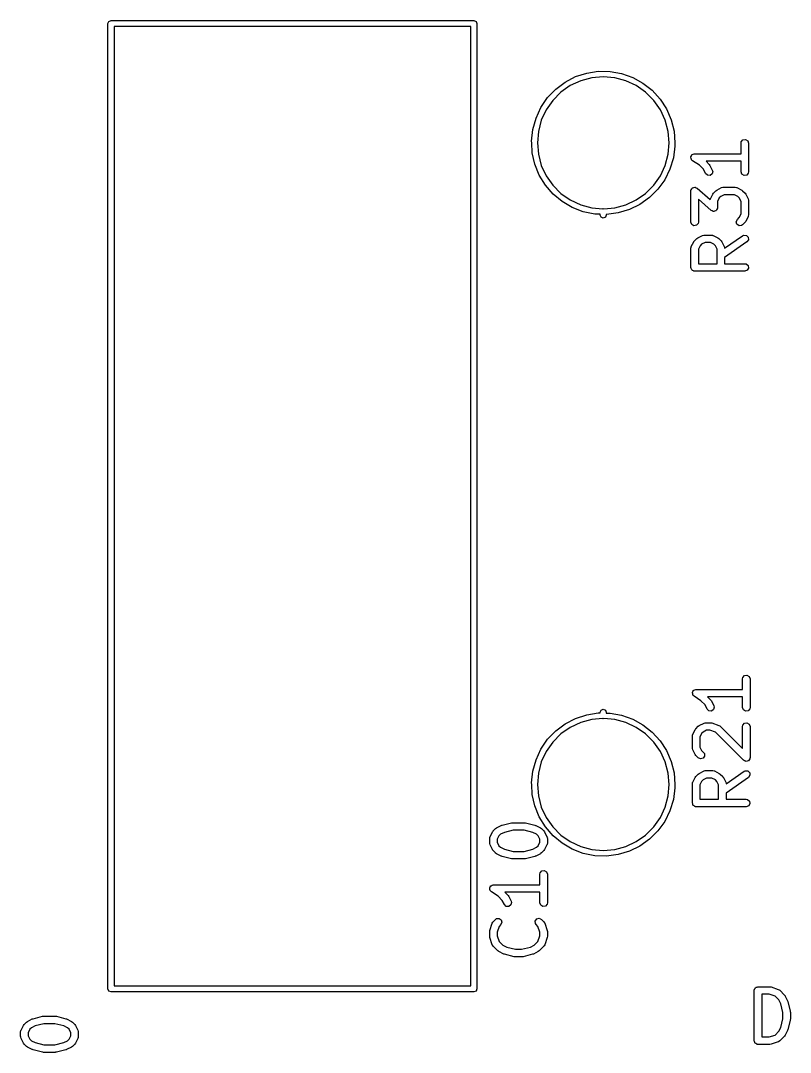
# Model space of a CAD drawing. Extents: x 10 to 287, y -200 to -10.
# Drawn here: x 170.88 to 186.23, y -79.68 to -59.12 of the extents above; entities that cross this region are included whole.
import ezdxf

# ---------------------------------------------------------------- set-up
doc = ezdxf.new("R2010")
doc.units = 0
doc.layers.add('BLACK', color=7, linetype='CONTINUOUS')

msp = doc.modelspace()

# ---------------------------------------------------------------- linework, layer by layer
at = {"layer": 'BLACK', "linetype": 'CONTINUOUS'}
for p, q in [((172.62, -59.18), (172.638, -59.1376)), ((172.62, -78.42), (172.62, -59.18)), ((172.638, -59.1376), (172.68, -59.12)), ((172.68, -59.12), (179.92, -59.12)), ((179.92, -59.12), (179.962, -59.1376)), ((179.962, -59.1376), (179.98, -59.18)), ((179.98, -59.18), (179.98, -78.42)), ((172.74, -59.24), (172.74, -78.36)), ((179.86, -59.24), (172.74, -59.24)), ((179.86, -78.36), (179.86, -59.24)), ((181.738, -60.3449), (181.946, -60.2367)), ((181.946, -60.2367), (182.169, -60.1639)), ((182.169, -60.1639), (182.4, -60.1285)), ((182.5, -60.24), (182.272, -60.26)), ((182.4, -60.1285), (182.635, -60.1313)), ((182.728, -60.26), (182.5, -60.24)), ((182.635, -60.1313), (182.865, -60.1724)), ((182.865, -60.1724), (183.086, -60.2507)), ((183.086, -60.2507), (183.291, -60.3639)), ((181.551, -60.4856), (181.738, -60.3449)), ((181.842, -60.4162), (181.655, -60.5476)), ((182.05, -60.3193), (181.842, -60.4162)), ((182.272, -60.26), (182.05, -60.3193)), ((182.95, -60.3193), (182.728, -60.26)), ((183.158, -60.4162), (182.95, -60.3193)), ((183.345, -60.5476), (183.158, -60.4162)), ((183.291, -60.3639), (183.475, -60.5092)), ((181.257, -60.8487), (181.389, -60.6551)), ((181.389, -60.6551), (181.551, -60.4856)), ((181.655, -60.5476), (181.493, -60.7097)), ((183.507, -60.7097), (183.345, -60.5476)), ((183.475, -60.5092), (183.633, -60.6825)), ((181.158, -61.0612), (181.257, -60.8487)), ((181.493, -60.7097), (181.361, -60.8975)), ((183.639, -60.8975), (183.507, -60.7097)), ((183.633, -60.6825), (183.76, -60.8793)), ((181.095, -61.287), (181.158, -61.0612)), ((181.361, -60.8975), (181.264, -61.1052)), ((183.736, -61.1052), (183.639, -60.8975)), ((183.76, -60.8793), (183.854, -61.0942)), ((181.264, -61.1052), (181.205, -61.3267)), ((183.795, -61.3267), (183.736, -61.1052)), ((183.854, -61.0942), (183.911, -61.3214)), ((181.07, -61.5201), (181.095, -61.287)), ((181.205, -61.3267), (181.185, -61.555)), ((183.815, -61.555), (183.795, -61.3267)), ((183.911, -61.3214), (183.93, -61.555)), ((181.072, -61.555), (181.07, -61.5201)), ((181.084, -61.754), (181.072, -61.555)), ((181.185, -61.555), (181.205, -61.7833)), ((183.795, -61.7833), (183.815, -61.555)), ((183.928, -61.6249), (183.898, -61.8572)), ((183.93, -61.555), (183.928, -61.6249)), ((185.247, -61.5631), (185.252, -61.5374)), ((185.247, -61.7738), (185.247, -61.5631)), ((185.252, -61.5374), (185.285, -61.4981)), ((185.285, -61.4981), (185.335, -61.4892)), ((185.335, -61.4892), (185.38, -61.5149)), ((185.38, -61.5149), (185.397, -61.5631)), ((185.397, -61.5631), (185.397, -62.1345)), ((181.135, -61.9826), (181.084, -61.754)), ((181.205, -61.7833), (181.264, -62.0048)), ((183.736, -62.0048), (183.795, -61.7833)), ((183.898, -61.8572), (183.83, -62.0814)), ((184.248, -61.844), (184.249, -61.84)), ((184.254, -61.8649), (184.248, -61.844)), ((184.249, -61.8358), (184.259, -61.8169)), ((184.249, -61.84), (184.249, -61.8358)), ((184.257, -61.8863), (184.254, -61.8649)), ((184.261, -61.8891), (184.257, -61.8863)), ((184.259, -61.8169), (184.268, -61.797)), ((184.262, -61.8932), (184.261, -61.8891)), ((184.281, -61.9112), (184.262, -61.8932)), ((184.268, -61.797), (184.272, -61.7951)), ((184.272, -61.7951), (184.274, -61.7914)), ((184.274, -61.7914), (184.295, -61.7839)), ((184.295, -61.7839), (184.314, -61.7743)), ((184.314, -61.7743), (184.318, -61.7753)), ((184.318, -61.7753), (184.322, -61.7738)), ((184.322, -61.7738), (185.247, -61.7738)), ((181.224, -62.1998), (181.135, -61.9826)), ((181.264, -62.0048), (181.361, -62.2125)), ((183.639, -62.2125), (183.736, -62.0048)), ((183.83, -62.0814), (183.726, -62.2915)), ((184.417, -62.0023), (184.281, -61.9112)), ((184.499, -62.0837), (184.417, -62.0023)), ((184.541, -62.1681), (184.499, -62.0837)), ((185.247, -61.9238), (184.551, -61.9238)), ((184.551, -61.9238), (184.614, -61.9863)), ((184.614, -61.9863), (184.626, -62.0046)), ((184.626, -62.0046), (184.628, -62.0057)), ((184.628, -62.0057), (184.675, -62.101)), ((184.675, -62.101), (184.683, -62.1259)), ((185.247, -62.1345), (185.247, -61.9238)), ((181.346, -62.3996), (181.224, -62.1998)), ((181.361, -62.2125), (181.493, -62.4003)), ((183.507, -62.4003), (183.639, -62.2125)), ((183.726, -62.2915), (183.589, -62.4818)), ((184.578, -62.2033), (184.541, -62.1681)), ((184.629, -62.2064), (184.578, -62.2033)), ((184.671, -62.1758), (184.629, -62.2064)), ((184.683, -62.1259), (184.671, -62.1758)), ((185.265, -62.1827), (185.247, -62.1345)), ((185.309, -62.2084), (185.265, -62.1827)), ((185.36, -62.1995), (185.309, -62.2084)), ((185.393, -62.1602), (185.36, -62.1995)), ((185.397, -62.1345), (185.393, -62.1602)), ((181.499, -62.5767), (181.346, -62.3996)), ((181.493, -62.4003), (181.655, -62.5624)), ((183.345, -62.5624), (183.507, -62.4003)), ((183.589, -62.4818), (183.423, -62.6472)), ((184.247, -62.5155), (184.249, -62.5044)), ((184.247, -63.1345), (184.247, -62.5155)), ((184.249, -62.5009), (184.25, -62.4983)), ((184.249, -62.5044), (184.249, -62.5009)), ((184.25, -62.4983), (184.252, -62.4898)), ((184.252, -62.4898), (184.265, -62.4743)), ((184.265, -62.4743), (184.275, -62.457)), ((184.275, -62.457), (184.281, -62.4551)), ((184.281, -62.4551), (184.285, -62.4505)), ((184.285, -62.4505), (184.305, -62.447)), ((184.305, -62.447), (184.324, -62.4405)), ((184.324, -62.4405), (184.33, -62.4427)), ((184.33, -62.4427), (184.335, -62.4416)), ((184.335, -62.4416), (184.353, -62.4517)), ((184.353, -62.4517), (184.372, -62.459)), ((184.372, -62.459), (184.632, -62.6865)), ((184.698, -62.5577), (184.746, -62.5101)), ((184.746, -62.5101), (184.764, -62.4972)), ((184.764, -62.4972), (184.765, -62.496)), ((184.765, -62.496), (184.86, -62.4484)), ((184.86, -62.4484), (184.885, -62.441)), ((184.885, -62.441), (184.89, -62.442)), ((184.89, -62.442), (184.894, -62.4405)), ((184.894, -62.4405), (185.132, -62.4405)), ((185.132, -62.4405), (185.158, -62.445)), ((185.158, -62.445), (185.161, -62.4479)), ((185.161, -62.4479), (185.165, -62.4484)), ((185.165, -62.4484), (185.261, -62.496)), ((185.261, -62.496), (185.279, -62.5094)), ((185.279, -62.5094), (185.28, -62.5101)), ((185.28, -62.5101), (185.328, -62.5577)), ((181.68, -62.7264), (181.499, -62.5767)), ((181.655, -62.5624), (181.842, -62.6938)), ((181.842, -62.6938), (182.05, -62.7907)), ((182.95, -62.7907), (183.158, -62.6938)), ((183.158, -62.6938), (183.345, -62.5624)), ((183.423, -62.6472), (183.232, -62.7833)), ((184.654, -62.9053), (184.397, -62.6808)), ((184.397, -62.6808), (184.397, -63.1345)), ((184.632, -62.6865), (184.633, -62.6803)), ((184.633, -62.6803), (184.636, -62.6769)), ((184.636, -62.6724), (184.684, -62.5772)), ((184.636, -62.6769), (184.636, -62.6724)), ((184.684, -62.5772), (184.697, -62.5592)), ((184.697, -62.5592), (184.698, -62.5577)), ((184.813, -62.6551), (184.778, -62.7237)), ((184.843, -62.6247), (184.813, -62.6551)), ((184.912, -62.5905), (184.843, -62.6247)), ((185.114, -62.5905), (184.912, -62.5905)), ((185.183, -62.6247), (185.114, -62.5905)), ((185.213, -62.6551), (185.183, -62.6247)), ((185.247, -62.7237), (185.213, -62.6551)), ((185.328, -62.5577), (185.341, -62.576)), ((185.341, -62.576), (185.342, -62.5772)), ((185.342, -62.5772), (185.389, -62.6724)), ((185.389, -62.6724), (185.397, -62.6974)), ((185.397, -62.6974), (185.396, -62.7017)), ((185.396, -62.7017), (185.397, -62.706)), ((185.397, -62.706), (185.397, -62.9917)), ((181.882, -62.8446), (181.68, -62.7264)), ((182.101, -62.9282), (181.882, -62.8446)), ((182.05, -62.7907), (182.272, -62.85)), ((182.272, -62.85), (182.49, -62.8691)), ((182.49, -62.8691), (182.5, -62.865)), ((182.5, -62.865), (182.51, -62.8691)), ((182.51, -62.8691), (182.728, -62.85)), ((182.728, -62.85), (182.95, -62.7907)), ((183.022, -62.8864), (182.797, -62.9538)), ((183.232, -62.7833), (183.022, -62.8864)), ((184.673, -62.9126), (184.654, -62.9053)), ((184.69, -62.9227), (184.673, -62.9126)), ((184.696, -62.9216), (184.69, -62.9227)), ((184.702, -62.9238), (184.696, -62.9216)), ((184.721, -62.9173), (184.702, -62.9238)), ((184.741, -62.9138), (184.721, -62.9173)), ((184.745, -62.9092), (184.741, -62.9138)), ((184.75, -62.9072), (184.745, -62.9092)), ((184.761, -62.8899), (184.75, -62.9072)), ((184.774, -62.8745), (184.761, -62.8899)), ((184.775, -62.866), (184.774, -62.8745)), ((184.777, -62.8634), (184.775, -62.866)), ((184.778, -62.8488), (184.776, -62.8599)), ((184.776, -62.8599), (184.777, -62.8634)), ((184.778, -62.7237), (184.778, -62.8488)), ((185.247, -62.974), (185.247, -62.7237)), ((182.331, -62.9749), (182.101, -62.9282)), ((182.44, -62.9789), (182.331, -62.9749)), ((182.44, -62.995), (182.44, -62.9789)), ((182.458, -63.0374), (182.44, -62.995)), ((182.5, -63.055), (182.458, -63.0374)), ((182.542, -63.0374), (182.5, -63.055)), ((182.56, -62.995), (182.542, -63.0374)), ((182.565, -62.9835), (182.56, -62.9833)), ((182.56, -62.9833), (182.56, -62.995)), ((182.797, -62.9538), (182.565, -62.9835)), ((185.152, -63.128), (185.174, -63.0815)), ((185.166, -63.1775), (185.152, -63.128)), ((185.174, -63.0815), (185.213, -63.0425)), ((185.213, -63.0425), (185.247, -62.974)), ((185.342, -63.1204), (185.328, -63.1385)), ((185.389, -63.0252), (185.342, -63.1204)), ((185.39, -63.0208), (185.389, -63.0252)), ((185.393, -63.0173), (185.39, -63.0208)), ((185.397, -62.9917), (185.393, -63.0173)), ((184.265, -63.1827), (184.247, -63.1345)), ((184.309, -63.2084), (184.265, -63.1827)), ((184.36, -63.1995), (184.309, -63.2084)), ((184.393, -63.1602), (184.36, -63.1995)), ((184.397, -63.1345), (184.393, -63.1602)), ((185.208, -63.207), (185.166, -63.1775)), ((185.259, -63.2025), (185.208, -63.207)), ((185.28, -63.1876), (185.259, -63.2025)), ((185.328, -63.1399), (185.28, -63.1876)), ((185.328, -63.1385), (185.328, -63.1399)), ((184.255, -63.6248), (184.303, -63.5296)), ((184.303, -63.5296), (184.316, -63.5115)), ((184.316, -63.5115), (184.317, -63.5101)), ((184.317, -63.5101), (184.365, -63.4624)), ((184.365, -63.4624), (184.383, -63.4496)), ((184.383, -63.4496), (184.384, -63.4484)), ((184.384, -63.4484), (184.479, -63.4008)), ((184.531, -63.5429), (184.462, -63.5771)), ((184.479, -63.4008), (184.504, -63.3933)), ((184.504, -63.3933), (184.509, -63.3944)), ((184.509, -63.3944), (184.513, -63.3929)), ((184.513, -63.3929), (184.656, -63.3929)), ((184.638, -63.5429), (184.531, -63.5429)), ((184.707, -63.5771), (184.638, -63.5429)), ((184.656, -63.3929), (184.681, -63.3974)), ((184.681, -63.3974), (184.685, -63.4003)), ((184.685, -63.4003), (184.689, -63.4008)), ((184.689, -63.4008), (184.784, -63.4484)), ((184.784, -63.4484), (184.803, -63.4618)), ((184.803, -63.4618), (184.804, -63.4624)), ((184.804, -63.4624), (184.852, -63.5101)), ((184.852, -63.5101), (184.864, -63.5284)), ((184.864, -63.5284), (184.866, -63.5296)), ((184.866, -63.5296), (184.913, -63.6248)), ((184.921, -63.6574), (185.279, -63.4064)), ((185.365, -63.5293), (184.921, -63.8402)), ((185.279, -63.4064), (185.303, -63.3954)), ((185.303, -63.3954), (185.354, -63.3999)), ((185.354, -63.3999), (185.39, -63.4362)), ((185.395, -63.4873), (185.365, -63.5293)), ((185.39, -63.4362), (185.395, -63.4873)), ((184.247, -63.6583), (184.252, -63.6327)), ((184.247, -64.0393), (184.247, -63.6583)), ((184.252, -63.6327), (184.255, -63.6292)), ((184.255, -63.6292), (184.255, -63.6248)), ((184.432, -63.6075), (184.397, -63.676)), ((184.397, -63.676), (184.397, -63.9643)), ((184.462, -63.5771), (184.432, -63.6075)), ((184.737, -63.6075), (184.707, -63.5771)), ((184.771, -63.676), (184.737, -63.6075)), ((184.771, -63.9643), (184.771, -63.676)), ((184.913, -63.6248), (184.921, -63.6498)), ((184.921, -63.6498), (184.92, -63.6541)), ((184.92, -63.6541), (184.921, -63.6574)), ((184.921, -63.8402), (184.921, -63.9643)), ((184.254, -64.0576), (184.247, -64.0393)), ((184.257, -64.0768), (184.254, -64.0576)), ((184.263, -64.0811), (184.257, -64.0768)), ((184.265, -64.0875), (184.263, -64.0811)), ((184.282, -64.0972), (184.265, -64.0875)), ((184.297, -64.1098), (184.282, -64.0972)), ((184.306, -64.1115), (184.297, -64.1098)), ((184.309, -64.1131), (184.306, -64.1115)), ((184.313, -64.1126), (184.309, -64.1131)), ((184.322, -64.1143), (184.313, -64.1126)), ((185.322, -64.1143), (184.322, -64.1143)), ((184.397, -63.9643), (184.771, -63.9643)), ((184.921, -63.9643), (185.322, -63.9643)), ((185.322, -63.9643), (185.348, -63.9688)), ((185.371, -64.0967), (185.322, -64.1143)), ((185.348, -63.9688), (185.387, -64.0018)), ((185.396, -64.0523), (185.371, -64.0967)), ((185.387, -64.0018), (185.396, -64.0523)), ((185.282, -72.2124), (185.315, -72.1731)), ((185.315, -72.1731), (185.365, -72.1642)), ((185.365, -72.1642), (185.41, -72.1899)), ((185.277, -72.2381), (185.282, -72.2124)), ((185.277, -72.4488), (185.277, -72.2381)), ((185.41, -72.1899), (185.427, -72.2381)), ((185.427, -72.2381), (185.427, -72.8095)), ((184.278, -72.519), (184.279, -72.515)), ((184.284, -72.5399), (184.278, -72.519)), ((184.279, -72.5108), (184.289, -72.4919)), ((184.279, -72.515), (184.279, -72.5108)), ((184.287, -72.5613), (184.284, -72.5399)), ((184.291, -72.5641), (184.287, -72.5613)), ((184.289, -72.4919), (184.298, -72.472)), ((184.292, -72.5682), (184.291, -72.5641)), ((184.311, -72.5862), (184.292, -72.5682)), ((184.298, -72.472), (184.302, -72.4701)), ((184.302, -72.4701), (184.304, -72.4664)), ((184.304, -72.4664), (184.325, -72.4589)), ((184.447, -72.6773), (184.311, -72.5862)), ((184.325, -72.4589), (184.344, -72.4493)), ((184.344, -72.4493), (184.348, -72.4503)), ((184.348, -72.4503), (184.352, -72.4488)), ((184.352, -72.4488), (185.277, -72.4488)), ((184.529, -72.7587), (184.447, -72.6773)), ((184.571, -72.8431), (184.529, -72.7587)), ((185.277, -72.5988), (184.581, -72.5988)), ((184.581, -72.5988), (184.644, -72.6613)), ((184.644, -72.6613), (184.656, -72.6796)), ((184.656, -72.6796), (184.658, -72.6807)), ((184.658, -72.6807), (184.705, -72.776)), ((184.705, -72.776), (184.713, -72.8009)), ((185.277, -72.8095), (185.277, -72.5988)), ((181.946, -73.0267), (182.169, -72.9539)), ((182.169, -72.9539), (182.4, -72.9185)), ((182.4, -72.9185), (182.44, -72.919)), ((182.44, -72.905), (182.458, -72.8626)), ((182.44, -72.919), (182.44, -72.905)), ((182.458, -72.8626), (182.5, -72.845)), ((182.5, -72.845), (182.542, -72.8626)), ((182.542, -72.8626), (182.56, -72.905)), ((182.56, -72.905), (182.56, -72.9204)), ((182.56, -72.9204), (182.635, -72.9213)), ((182.635, -72.9213), (182.865, -72.9624)), ((182.865, -72.9624), (183.086, -73.0407)), ((184.608, -72.8783), (184.571, -72.8431)), ((184.659, -72.8814), (184.608, -72.8783)), ((184.701, -72.8508), (184.659, -72.8814)), ((184.713, -72.8009), (184.701, -72.8508)), ((185.295, -72.8577), (185.277, -72.8095)), ((185.339, -72.8834), (185.295, -72.8577)), ((185.39, -72.8745), (185.339, -72.8834)), ((185.423, -72.8352), (185.39, -72.8745)), ((185.427, -72.8095), (185.423, -72.8352)), ((181.551, -73.2756), (181.738, -73.1349)), ((181.842, -73.2062), (181.655, -73.3376)), ((181.738, -73.1349), (181.946, -73.0267)), ((182.05, -73.1093), (181.842, -73.2062)), ((182.272, -73.05), (182.05, -73.1093)), ((182.49, -73.0309), (182.272, -73.05)), ((182.5, -73.035), (182.49, -73.0309)), ((182.51, -73.0309), (182.5, -73.035)), ((182.728, -73.05), (182.51, -73.0309)), ((182.95, -73.1093), (182.728, -73.05)), ((183.158, -73.2062), (182.95, -73.1093)), ((183.086, -73.0407), (183.291, -73.1539)), ((183.345, -73.3376), (183.158, -73.2062)), ((183.291, -73.1539), (183.475, -73.2992)), ((184.347, -73.2327), (184.395, -73.1851)), ((184.395, -73.1851), (184.413, -73.1722)), ((184.413, -73.1722), (184.414, -73.171)), ((184.414, -73.171), (184.509, -73.1234)), ((184.509, -73.1234), (184.534, -73.116)), ((184.534, -73.116), (184.539, -73.117)), ((184.539, -73.117), (184.543, -73.1155)), ((184.543, -73.1155), (184.638, -73.1155)), ((184.638, -73.1155), (184.66, -73.1194)), ((184.66, -73.1194), (184.662, -73.1193)), ((184.662, -73.1193), (184.805, -73.1669)), ((184.805, -73.1669), (184.828, -73.1793)), ((184.828, -73.1793), (184.83, -73.1832)), ((184.83, -73.1832), (184.834, -73.1851)), ((184.834, -73.1851), (185.277, -73.6285)), ((185.277, -73.1905), (185.282, -73.1648)), ((185.277, -73.6285), (185.277, -73.1905)), ((185.282, -73.1648), (185.315, -73.1255)), ((185.315, -73.1255), (185.365, -73.1166)), ((185.365, -73.1166), (185.41, -73.1423)), ((185.41, -73.1423), (185.427, -73.1905)), ((185.427, -73.1905), (185.427, -73.8095)), ((181.389, -73.4451), (181.551, -73.2756)), ((181.655, -73.3376), (181.493, -73.4997)), ((183.507, -73.4997), (183.345, -73.3376)), ((183.475, -73.2992), (183.633, -73.4725)), ((184.277, -73.381), (184.282, -73.3553)), ((184.277, -73.619), (184.277, -73.381)), ((184.282, -73.3553), (184.285, -73.3519)), ((184.285, -73.3474), (184.333, -73.2522)), ((184.285, -73.3519), (184.285, -73.3474)), ((184.333, -73.2522), (184.346, -73.2342)), ((184.346, -73.2342), (184.347, -73.2327)), ((184.462, -73.3301), (184.427, -73.3987)), ((184.427, -73.3987), (184.427, -73.6013)), ((184.492, -73.2997), (184.462, -73.3301)), ((184.561, -73.2655), (184.492, -73.2997)), ((184.626, -73.2655), (184.561, -73.2655)), ((184.74, -73.3036), (184.626, -73.2655)), ((185.299, -73.8626), (184.74, -73.3036)), ((181.257, -73.6387), (181.389, -73.4451)), ((181.493, -73.4997), (181.361, -73.6875)), ((183.639, -73.6875), (183.507, -73.4997)), ((183.633, -73.4725), (183.76, -73.6693)), ((184.279, -73.6233), (184.277, -73.619)), ((184.427, -73.6013), (184.462, -73.6699)), ((181.158, -73.8512), (181.257, -73.6387)), ((181.361, -73.6875), (181.264, -73.8952)), ((183.736, -73.8952), (183.639, -73.6875)), ((183.76, -73.6693), (183.854, -73.8842)), ((184.278, -73.6276), (184.279, -73.6233)), ((184.285, -73.6526), (184.278, -73.6276)), ((184.333, -73.7478), (184.285, -73.6526)), ((184.334, -73.749), (184.333, -73.7478)), ((184.347, -73.7673), (184.334, -73.749)), ((184.395, -73.8149), (184.347, -73.7673)), ((184.441, -73.8366), (184.395, -73.8149)), ((184.491, -73.8233), (184.441, -73.8366)), ((184.462, -73.6699), (184.501, -73.7089)), ((184.52, -73.7813), (184.491, -73.8233)), ((184.501, -73.7089), (184.516, -73.7302)), ((184.516, -73.7302), (184.52, -73.7813)), ((185.427, -73.8095), (185.425, -73.8256)), ((185.425, -73.8256), (185.425, -73.8289)), ((181.095, -74.077), (181.158, -73.8512)), ((181.264, -73.8952), (181.205, -74.1167)), ((183.795, -74.1167), (183.736, -73.8952)), ((183.854, -73.8842), (183.911, -74.1114)), ((185.32, -73.8721), (185.299, -73.8626)), ((185.339, -73.8834), (185.32, -73.8721)), ((185.343, -73.8828), (185.339, -73.8834)), ((185.346, -73.8842), (185.343, -73.8828)), ((185.368, -73.8784), (185.346, -73.8842)), ((185.39, -73.8745), (185.368, -73.8784)), ((185.392, -73.8718), (185.39, -73.8745)), ((185.395, -73.871), (185.392, -73.8718)), ((185.408, -73.8525), (185.395, -73.871)), ((185.423, -73.8352), (185.408, -73.8525)), ((185.424, -73.8306), (185.423, -73.8352)), ((185.425, -73.8289), (185.424, -73.8306)), ((181.07, -74.3101), (181.095, -74.077)), ((181.205, -74.1167), (181.185, -74.345)), ((183.815, -74.345), (183.795, -74.1167)), ((183.911, -74.1114), (183.93, -74.345)), ((184.285, -74.2998), (184.333, -74.2046)), ((184.333, -74.2046), (184.346, -74.1865)), ((184.346, -74.1865), (184.347, -74.1851)), ((184.347, -74.1851), (184.395, -74.1374)), ((184.395, -74.1374), (184.413, -74.1246)), ((184.413, -74.1246), (184.414, -74.1234)), ((184.414, -74.1234), (184.509, -74.0758)), ((184.561, -74.2179), (184.492, -74.2521)), ((184.509, -74.0758), (184.534, -74.0683)), ((184.534, -74.0683), (184.539, -74.0694)), ((184.539, -74.0694), (184.543, -74.0679)), ((184.543, -74.0679), (184.686, -74.0679)), ((184.668, -74.2179), (184.561, -74.2179)), ((184.737, -74.2521), (184.668, -74.2179)), ((184.686, -74.0679), (184.711, -74.0724)), ((184.711, -74.0724), (184.715, -74.0753)), ((184.715, -74.0753), (184.719, -74.0758)), ((184.719, -74.0758), (184.814, -74.1234)), ((184.814, -74.1234), (184.833, -74.1368)), ((184.833, -74.1368), (184.834, -74.1374)), ((184.834, -74.1374), (184.882, -74.1851)), ((184.882, -74.1851), (184.894, -74.2034)), ((184.894, -74.2034), (184.896, -74.2046)), ((184.896, -74.2046), (184.943, -74.2998)), ((184.951, -74.3324), (185.309, -74.0814)), ((185.395, -74.2043), (184.951, -74.5152)), ((185.309, -74.0814), (185.333, -74.0704)), ((185.333, -74.0704), (185.384, -74.0749)), ((185.384, -74.0749), (185.42, -74.1112)), ((185.425, -74.1623), (185.395, -74.2043)), ((185.42, -74.1112), (185.425, -74.1623)), ((181.072, -74.345), (181.07, -74.3101)), ((181.084, -74.544), (181.072, -74.345)), ((181.185, -74.345), (181.205, -74.5733)), ((183.795, -74.5733), (183.815, -74.345)), ((183.928, -74.4149), (183.898, -74.6472)), ((183.93, -74.345), (183.928, -74.4149)), ((184.277, -74.3333), (184.282, -74.3077)), ((184.277, -74.7143), (184.277, -74.3333)), ((184.282, -74.3077), (184.285, -74.3042)), ((184.285, -74.3042), (184.285, -74.2998)), ((184.462, -74.2825), (184.427, -74.351)), ((184.427, -74.351), (184.427, -74.6393)), ((184.492, -74.2521), (184.462, -74.2825)), ((184.767, -74.2825), (184.737, -74.2521)), ((184.801, -74.351), (184.767, -74.2825)), ((184.801, -74.6393), (184.801, -74.351)), ((184.943, -74.2998), (184.951, -74.3248)), ((184.951, -74.3248), (184.95, -74.3291)), ((184.95, -74.3291), (184.951, -74.3324)), ((181.135, -74.7726), (181.084, -74.544)), ((181.205, -74.5733), (181.264, -74.7948)), ((183.736, -74.7948), (183.795, -74.5733)), ((183.898, -74.6472), (183.83, -74.8714)), ((184.427, -74.6393), (184.801, -74.6393)), ((184.951, -74.5152), (184.951, -74.6393)), ((184.951, -74.6393), (185.352, -74.6393)), ((185.352, -74.6393), (185.378, -74.6438)), ((185.378, -74.6438), (185.417, -74.6768)), ((181.224, -74.9898), (181.135, -74.7726)), ((181.264, -74.7948), (181.361, -75.0025)), ((183.639, -75.0025), (183.736, -74.7948)), ((184.284, -74.7326), (184.277, -74.7143)), ((184.287, -74.7518), (184.284, -74.7326)), ((184.293, -74.7561), (184.287, -74.7518)), ((184.295, -74.7625), (184.293, -74.7561)), ((184.312, -74.7722), (184.295, -74.7625)), ((184.327, -74.7848), (184.312, -74.7722)), ((184.336, -74.7865), (184.327, -74.7848)), ((184.339, -74.7881), (184.336, -74.7865)), ((184.343, -74.7876), (184.339, -74.7881)), ((184.352, -74.7893), (184.343, -74.7876)), ((185.352, -74.7893), (184.352, -74.7893)), ((185.401, -74.7717), (185.352, -74.7893)), ((185.426, -74.7273), (185.401, -74.7717)), ((185.417, -74.6768), (185.426, -74.7273)), ((181.346, -75.1896), (181.224, -74.9898)), ((181.361, -75.0025), (181.493, -75.1903)), ((183.507, -75.1903), (183.639, -75.0025)), ((183.83, -74.8714), (183.726, -75.0815)), ((180.304, -75.2711), (180.351, -75.2234)), ((180.351, -75.2234), (180.37, -75.2106)), ((180.37, -75.2106), (180.371, -75.2094)), ((180.371, -75.2094), (180.466, -75.1618)), ((180.466, -75.1618), (180.478, -75.1581)), ((180.478, -75.1581), (180.481, -75.1561)), ((180.481, -75.1561), (180.672, -75.1085)), ((180.699, -75.2562), (180.526, -75.2996)), ((180.672, -75.1085), (180.687, -75.1074)), ((180.687, -75.1074), (180.69, -75.1062)), ((180.69, -75.1062), (180.928, -75.1062)), ((180.919, -75.2562), (180.699, -75.2562)), ((181.092, -75.2996), (180.919, -75.2562)), ((180.928, -75.1062), (180.943, -75.1088)), ((180.943, -75.1088), (180.946, -75.1085)), ((180.946, -75.1085), (181.137, -75.1561)), ((181.137, -75.1561), (181.149, -75.1614)), ((181.149, -75.1614), (181.152, -75.1618)), ((181.152, -75.1618), (181.247, -75.2094)), ((181.247, -75.2094), (181.265, -75.2228)), ((181.265, -75.2228), (181.267, -75.2234)), ((181.267, -75.2234), (181.314, -75.2711)), ((181.499, -75.3667), (181.346, -75.1896)), ((181.493, -75.1903), (181.655, -75.3524)), ((183.345, -75.3524), (183.507, -75.1903)), ((183.726, -75.0815), (183.589, -75.2718)), ((180.234, -75.4193), (180.239, -75.3937)), ((180.234, -75.5146), (180.234, -75.4193)), ((180.239, -75.3937), (180.241, -75.3903)), ((180.241, -75.3903), (180.242, -75.3858)), ((180.242, -75.3858), (180.29, -75.2906)), ((180.29, -75.2906), (180.303, -75.2726)), ((180.303, -75.2726), (180.304, -75.2711)), ((180.418, -75.3685), (180.384, -75.437)), ((180.384, -75.437), (180.384, -75.4969)), ((180.449, -75.3381), (180.418, -75.3685)), ((180.526, -75.2996), (180.449, -75.3381)), ((181.169, -75.3381), (181.092, -75.2996)), ((181.2, -75.3685), (181.169, -75.3381)), ((181.234, -75.437), (181.2, -75.3685)), ((181.234, -75.4969), (181.234, -75.437)), ((181.314, -75.2711), (181.327, -75.2894)), ((181.327, -75.2894), (181.329, -75.2906)), ((181.329, -75.2906), (181.376, -75.3858)), ((181.376, -75.3858), (181.384, -75.4108)), ((181.384, -75.4108), (181.383, -75.4151)), ((181.383, -75.4151), (181.384, -75.4193)), ((181.384, -75.4193), (181.384, -75.5146)), ((181.68, -75.5164), (181.499, -75.3667)), ((181.655, -75.3524), (181.842, -75.4838)), ((183.158, -75.4838), (183.345, -75.3524)), ((183.423, -75.4372), (183.232, -75.5733)), ((183.589, -75.2718), (183.423, -75.4372)), ((180.236, -75.5188), (180.234, -75.5146)), ((180.235, -75.5232), (180.236, -75.5188)), ((180.242, -75.5481), (180.235, -75.5232)), ((180.29, -75.6434), (180.242, -75.5481)), ((180.291, -75.6445), (180.29, -75.6434)), ((180.304, -75.6628), (180.291, -75.6445)), ((180.351, -75.7105), (180.304, -75.6628)), ((180.384, -75.4969), (180.418, -75.5654)), ((180.418, -75.5654), (180.449, -75.5958)), ((180.449, -75.5958), (180.526, -75.6343)), ((180.526, -75.6343), (180.699, -75.6777)), ((180.919, -75.6777), (181.092, -75.6343)), ((181.092, -75.6343), (181.169, -75.5958)), ((181.169, -75.5958), (181.2, -75.5654)), ((181.2, -75.5654), (181.234, -75.4969)), ((181.314, -75.6628), (181.267, -75.7105)), ((181.315, -75.6614), (181.314, -75.6628)), ((181.329, -75.6434), (181.315, -75.6614)), ((181.376, -75.5481), (181.329, -75.6434)), ((181.377, -75.5437), (181.376, -75.5481)), ((181.38, -75.5402), (181.377, -75.5437)), ((181.384, -75.5146), (181.38, -75.5402)), ((181.882, -75.6346), (181.68, -75.5164)), ((181.842, -75.4838), (182.05, -75.5807)), ((182.101, -75.7182), (181.882, -75.6346)), ((182.05, -75.5807), (182.272, -75.64)), ((182.272, -75.64), (182.5, -75.66)), ((182.5, -75.66), (182.728, -75.64)), ((182.728, -75.64), (182.95, -75.5807)), ((183.022, -75.6764), (182.797, -75.7438)), ((182.95, -75.5807), (183.158, -75.4838)), ((183.232, -75.5733), (183.022, -75.6764)), ((180.353, -75.7112), (180.351, -75.7105)), ((180.371, -75.7245), (180.353, -75.7112)), ((180.466, -75.7721), (180.371, -75.7245)), ((180.47, -75.7725), (180.466, -75.7721)), ((180.481, -75.7778), (180.47, -75.7725)), ((180.672, -75.8254), (180.481, -75.7778)), ((180.675, -75.8251), (180.672, -75.8254)), ((180.69, -75.8277), (180.675, -75.8251)), ((180.928, -75.8277), (180.69, -75.8277)), ((180.699, -75.6777), (180.919, -75.6777)), ((180.931, -75.8265), (180.928, -75.8277)), ((180.946, -75.8254), (180.931, -75.8265)), ((181.137, -75.7778), (180.946, -75.8254)), ((181.14, -75.7758), (181.137, -75.7778)), ((181.152, -75.7721), (181.14, -75.7758)), ((181.247, -75.7245), (181.152, -75.7721)), ((181.248, -75.7233), (181.247, -75.7245)), ((181.267, -75.7105), (181.248, -75.7233)), ((182.331, -75.7649), (182.101, -75.7182)), ((182.565, -75.7735), (182.331, -75.7649)), ((182.797, -75.7438), (182.565, -75.7735)), ((181.239, -76.108), (181.272, -76.0687)), ((181.272, -76.0687), (181.322, -76.0598)), ((181.322, -76.0598), (181.367, -76.0854)), ((181.367, -76.0854), (181.384, -76.1336)), ((181.234, -76.1336), (181.239, -76.108)), ((181.234, -76.3443), (181.234, -76.1336)), ((181.384, -76.1336), (181.384, -76.7051)), ((180.234, -76.4145), (180.236, -76.4106)), ((180.24, -76.4354), (180.234, -76.4145)), ((180.235, -76.4063), (180.246, -76.3875)), ((180.236, -76.4106), (180.235, -76.4063)), ((180.244, -76.4568), (180.24, -76.4354)), ((180.247, -76.4596), (180.244, -76.4568)), ((180.246, -76.3875), (180.255, -76.3675)), ((180.249, -76.4638), (180.247, -76.4596)), ((180.267, -76.4817), (180.249, -76.4638)), ((180.255, -76.3675), (180.259, -76.3656)), ((180.259, -76.3656), (180.261, -76.3619)), ((180.261, -76.3619), (180.281, -76.3544)), ((180.404, -76.5729), (180.267, -76.4817)), ((180.281, -76.3544), (180.301, -76.3448)), ((180.301, -76.3448), (180.305, -76.3458)), ((180.305, -76.3458), (180.309, -76.3443)), ((180.309, -76.3443), (181.234, -76.3443)), ((181.234, -76.4943), (180.538, -76.4943)), ((180.538, -76.4943), (180.6, -76.5568)), ((181.234, -76.7051), (181.234, -76.4943)), ((180.486, -76.6542), (180.404, -76.5729)), ((180.528, -76.7386), (180.486, -76.6542)), ((180.6, -76.5568), (180.613, -76.5752)), ((180.613, -76.5752), (180.614, -76.5763)), ((180.614, -76.5763), (180.662, -76.6715)), ((180.669, -76.6965), (180.657, -76.7464)), ((180.662, -76.6715), (180.669, -76.6965)), ((181.252, -76.7533), (181.234, -76.7051)), ((181.384, -76.7051), (181.38, -76.7307)), ((180.565, -76.7739), (180.528, -76.7386)), ((180.616, -76.7769), (180.565, -76.7739)), ((180.657, -76.7464), (180.616, -76.7769)), ((181.296, -76.7789), (181.252, -76.7533)), ((181.347, -76.77), (181.296, -76.7789)), ((181.38, -76.7307), (181.347, -76.77)), ((180.238, -77.2528), (180.286, -77.1099)), ((180.286, -77.1099), (180.298, -77.087)), ((180.298, -77.087), (180.302, -77.0847)), ((180.302, -77.0847), (180.304, -77.0806)), ((180.304, -77.0806), (180.351, -77.033)), ((180.351, -77.033), (180.373, -77.018)), ((180.373, -77.018), (180.424, -77.0136)), ((180.424, -77.0136), (180.466, -77.043)), ((180.479, -77.0925), (180.457, -77.139)), ((180.466, -77.043), (180.479, -77.0925)), ((181.141, -77.0666), (181.171, -77.0246)), ((181.146, -77.1177), (181.141, -77.0666)), ((181.171, -77.0246), (181.22, -77.0113)), ((181.22, -77.0113), (181.267, -77.033)), ((181.267, -77.033), (181.314, -77.0806)), ((181.314, -77.0806), (181.329, -77.1019)), ((181.329, -77.1019), (181.33, -77.1064)), ((181.33, -77.1064), (181.333, -77.1099)), ((181.333, -77.1099), (181.38, -77.2528)), ((180.234, -77.2765), (180.238, -77.2544)), ((180.234, -77.3717), (180.234, -77.2765)), ((180.238, -77.2544), (180.238, -77.2528)), ((180.422, -77.1741), (180.384, -77.2887)), ((180.384, -77.2887), (180.384, -77.3595)), ((180.457, -77.139), (180.422, -77.1741)), ((181.161, -77.139), (181.146, -77.1177)), ((181.196, -77.1741), (181.161, -77.139)), ((181.234, -77.2887), (181.196, -77.1741)), ((181.234, -77.3596), (181.234, -77.2887)), ((181.38, -77.2528), (181.384, -77.2749)), ((181.384, -77.2749), (181.384, -77.2765)), ((181.384, -77.2765), (181.384, -77.3717)), ((180.235, -77.3733), (180.234, -77.3717)), ((180.238, -77.3954), (180.235, -77.3733)), ((180.286, -77.5383), (180.238, -77.3954)), ((180.384, -77.3595), (180.422, -77.4741)), ((180.422, -77.4741), (180.496, -77.5482)), ((181.122, -77.5482), (181.196, -77.4741)), ((181.196, -77.4741), (181.234, -77.3596)), ((181.38, -77.3954), (181.333, -77.5383)), ((181.384, -77.3717), (181.38, -77.3938)), ((181.38, -77.3938), (181.38, -77.3954)), ((180.288, -77.5418), (180.286, -77.5383)), ((180.289, -77.5463), (180.288, -77.5418)), ((180.304, -77.5676), (180.289, -77.5463)), ((180.399, -77.6628), (180.304, -77.5676)), ((180.4, -77.6635), (180.399, -77.6628)), ((180.418, -77.6769), (180.4, -77.6635)), ((180.514, -77.7245), (180.418, -77.6769)), ((180.496, -77.5482), (180.573, -77.5867)), ((180.517, -77.7249), (180.514, -77.7245)), ((180.529, -77.7302), (180.517, -77.7249)), ((180.719, -77.7778), (180.529, -77.7302)), ((180.573, -77.5867), (180.747, -77.6301)), ((180.747, -77.6301), (180.871, -77.6301)), ((180.871, -77.6301), (181.045, -77.5867)), ((181.089, -77.7302), (180.899, -77.7778)), ((181.045, -77.5867), (181.122, -77.5482)), ((181.092, -77.7282), (181.089, -77.7302)), ((181.105, -77.7245), (181.092, -77.7282)), ((181.2, -77.6769), (181.105, -77.7245)), ((181.201, -77.6757), (181.2, -77.6769)), ((181.219, -77.6628), (181.201, -77.6757)), ((181.314, -77.5676), (181.219, -77.6628)), ((181.316, -77.5635), (181.314, -77.5676)), ((181.32, -77.5612), (181.316, -77.5635)), ((181.333, -77.5383), (181.32, -77.5612)), ((180.723, -77.7775), (180.719, -77.7778)), ((180.738, -77.7801), (180.723, -77.7775)), ((180.88, -77.7801), (180.738, -77.7801)), ((180.884, -77.7789), (180.88, -77.7801)), ((180.899, -77.7778), (180.884, -77.7789)), ((172.638, -78.4624), (172.62, -78.42)), ((172.68, -78.48), (172.638, -78.4624)), ((179.92, -78.48), (172.68, -78.48)), ((172.74, -78.36), (179.86, -78.36)), ((179.962, -78.4624), (179.92, -78.48)), ((179.98, -78.42), (179.962, -78.4624)), ((185.511, -78.4524), (185.512, -78.4426)), ((185.511, -79.4524), (185.511, -78.4524)), ((185.512, -78.4394), (185.514, -78.4365)), ((185.512, -78.4426), (185.512, -78.4394)), ((185.514, -78.4365), (185.515, -78.4267)), ((185.515, -78.4267), (185.528, -78.4118)), ((185.528, -78.4118), (185.538, -78.3949)), ((185.538, -78.3949), (185.544, -78.3926)), ((185.544, -78.3926), (185.548, -78.3874)), ((185.548, -78.3874), (185.567, -78.384)), ((185.567, -78.384), (185.586, -78.3774)), ((185.586, -78.3774), (185.824, -78.3774)), ((185.661, -78.5274), (185.661, -79.3774)), ((185.812, -78.5274), (185.661, -78.5274)), ((185.926, -78.5656), (185.812, -78.5274)), ((185.824, -78.3774), (185.846, -78.3813)), ((185.846, -78.3813), (185.848, -78.3812)), ((185.848, -78.3812), (185.99, -78.4288)), ((185.99, -78.4288), (186.013, -78.4413)), ((186.013, -78.4413), (186.016, -78.4451)), ((186.016, -78.4451), (186.02, -78.447)), ((186.02, -78.447), (186.115, -78.5422)), ((186.115, -78.5422), (186.128, -78.5606)), ((186, -78.6397), (185.926, -78.5656)), ((186.039, -78.7167), (186, -78.6397)), ((186.082, -78.8902), (186.039, -78.7167)), ((186.128, -78.5606), (186.129, -78.5617)), ((186.129, -78.5617), (186.177, -78.6569)), ((186.177, -78.6569), (186.18, -78.6693)), ((186.18, -78.6693), (186.182, -78.6723)), ((186.182, -78.6723), (186.23, -78.8628)), ((171.125, -79.013), (171.315, -78.9653)), ((171.315, -78.9653), (171.33, -78.9643)), ((171.33, -78.9643), (171.333, -78.9631)), ((171.333, -78.9631), (171.571, -78.9631)), ((171.571, -78.9631), (171.586, -78.9657)), ((171.586, -78.9657), (171.59, -78.9653)), ((171.59, -78.9653), (171.78, -79.013)), ((186.082, -79.0146), (186.082, -78.8902)), ((186.23, -78.8628), (186.231, -78.8777)), ((186.231, -78.8777), (186.232, -78.881)), ((186.232, -78.881), (186.232, -79.0238)), ((170.885, -79.2426), (170.933, -79.1474)), ((170.933, -79.1474), (170.946, -79.1294)), ((170.946, -79.1294), (170.947, -79.1279)), ((170.947, -79.1279), (170.995, -79.0803)), ((170.995, -79.0803), (171.013, -79.0674)), ((171.013, -79.0674), (171.014, -79.0663)), ((171.014, -79.0663), (171.109, -79.0186)), ((171.169, -79.1565), (171.092, -79.195)), ((171.109, -79.0186), (171.122, -79.0149)), ((171.122, -79.0149), (171.125, -79.013)), ((171.343, -79.1131), (171.169, -79.1565)), ((171.562, -79.1131), (171.343, -79.1131)), ((171.736, -79.1565), (171.562, -79.1131)), ((171.813, -79.195), (171.736, -79.1565)), ((171.78, -79.013), (171.792, -79.0182)), ((171.792, -79.0182), (171.795, -79.0186)), ((171.795, -79.0186), (171.891, -79.0663)), ((171.891, -79.0663), (171.909, -79.0796)), ((171.909, -79.0796), (171.91, -79.0803)), ((171.91, -79.0803), (171.958, -79.1279)), ((171.958, -79.1279), (171.971, -79.1463)), ((171.971, -79.1463), (171.972, -79.1474)), ((171.972, -79.1474), (172.019, -79.2426)), ((186.039, -79.1881), (186.082, -79.0146)), ((186.23, -79.042), (186.182, -79.2325)), ((186.232, -79.0238), (186.23, -79.0386)), ((186.23, -79.0386), (186.23, -79.042)), ((170.877, -79.2762), (170.882, -79.2505)), ((170.877, -79.3714), (170.877, -79.2762)), ((170.879, -79.3756), (170.877, -79.3714)), ((170.878, -79.38), (170.879, -79.3756)), ((170.882, -79.2505), (170.885, -79.2471)), ((170.885, -79.2471), (170.885, -79.2426)), ((171.062, -79.2254), (171.027, -79.2939)), ((171.027, -79.2939), (171.027, -79.3537)), ((171.027, -79.3537), (171.062, -79.4222)), ((171.092, -79.195), (171.062, -79.2254)), ((171.843, -79.2254), (171.813, -79.195)), ((171.877, -79.2939), (171.843, -79.2254)), ((171.843, -79.4222), (171.877, -79.3537)), ((171.877, -79.3537), (171.877, -79.2939)), ((172.019, -79.2426), (172.027, -79.2676)), ((172.027, -79.3714), (172.023, -79.3971)), ((172.027, -79.2676), (172.026, -79.272)), ((172.026, -79.272), (172.027, -79.2762)), ((172.027, -79.2762), (172.027, -79.3714)), ((185.661, -79.3774), (185.812, -79.3774)), ((185.812, -79.3774), (185.926, -79.3392)), ((185.926, -79.3392), (186, -79.2651)), ((186, -79.2651), (186.039, -79.1881)), ((186.115, -79.3626), (186.02, -79.4578)), ((186.116, -79.3611), (186.115, -79.3626)), ((186.129, -79.3431), (186.116, -79.3611)), ((186.177, -79.2478), (186.129, -79.3431)), ((186.182, -79.2325), (186.177, -79.2443)), ((186.177, -79.2443), (186.177, -79.2478)), ((170.885, -79.405), (170.878, -79.38)), ((170.933, -79.5002), (170.885, -79.405)), ((170.934, -79.5013), (170.933, -79.5002)), ((170.947, -79.5197), (170.934, -79.5013)), ((170.995, -79.5673), (170.947, -79.5197)), ((170.996, -79.568), (170.995, -79.5673)), ((171.014, -79.5814), (170.996, -79.568)), ((171.109, -79.629), (171.014, -79.5814)), ((171.062, -79.4222), (171.092, -79.4526)), ((171.092, -79.4526), (171.169, -79.4911)), ((171.169, -79.4911), (171.343, -79.5345)), ((171.343, -79.5345), (171.562, -79.5345)), ((171.562, -79.5345), (171.736, -79.4911)), ((171.736, -79.4911), (171.813, -79.4526)), ((171.891, -79.5814), (171.795, -79.629)), ((171.813, -79.4526), (171.843, -79.4222)), ((171.892, -79.5802), (171.891, -79.5814)), ((171.91, -79.5673), (171.892, -79.5802)), ((171.958, -79.5197), (171.91, -79.5673)), ((171.972, -79.5002), (171.958, -79.5182)), ((171.958, -79.5182), (171.958, -79.5197)), ((172.019, -79.405), (171.972, -79.5002)), ((172.02, -79.4005), (172.019, -79.405)), ((172.023, -79.3971), (172.02, -79.4005)), ((185.517, -79.4707), (185.511, -79.4524)), ((185.521, -79.4899), (185.517, -79.4707)), ((185.526, -79.4942), (185.521, -79.4899)), ((185.528, -79.5006), (185.526, -79.4942)), ((185.545, -79.5103), (185.528, -79.5006)), ((185.56, -79.5229), (185.545, -79.5103)), ((185.57, -79.5246), (185.56, -79.5229)), ((185.573, -79.5262), (185.57, -79.5246)), ((185.576, -79.5257), (185.573, -79.5262)), ((185.586, -79.5274), (185.576, -79.5257)), ((185.824, -79.5274), (185.586, -79.5274)), ((185.825, -79.5268), (185.824, -79.5274)), ((185.848, -79.5235), (185.825, -79.5268)), ((185.99, -79.4759), (185.848, -79.5235)), ((185.994, -79.4731), (185.99, -79.4759)), ((185.998, -79.4727), (185.994, -79.4731)), ((186.02, -79.4578), (185.998, -79.4727)), ((171.113, -79.6294), (171.109, -79.629)), ((171.125, -79.6347), (171.113, -79.6294)), ((171.315, -79.6823), (171.125, -79.6347)), ((171.319, -79.6819), (171.315, -79.6823)), ((171.333, -79.6845), (171.319, -79.6819)), ((171.571, -79.6845), (171.333, -79.6845)), ((171.575, -79.6833), (171.571, -79.6845)), ((171.59, -79.6823), (171.575, -79.6833)), ((171.78, -79.6347), (171.59, -79.6823)), ((171.783, -79.6327), (171.78, -79.6347)), ((171.795, -79.629), (171.783, -79.6327))]:
    msp.add_line(p, q, dxfattribs=at)

doc.saveas('drawing.dxf')
